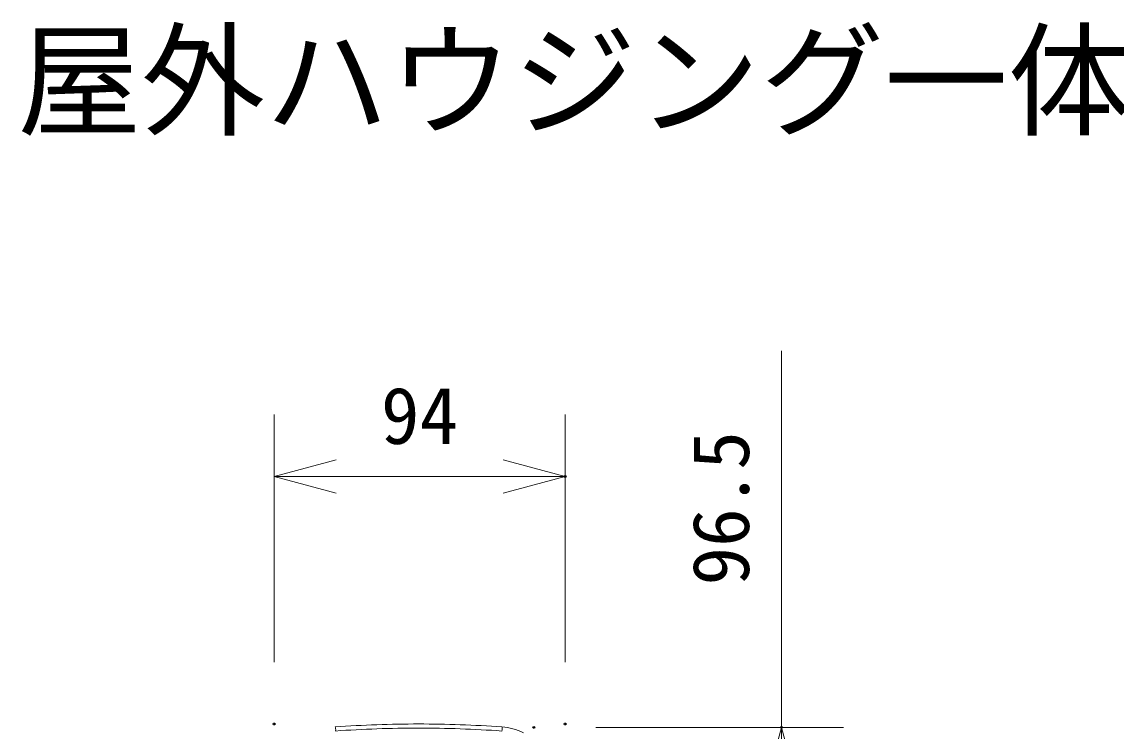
# Model space of a CAD drawing. Units: millimetres, scale not verified. Extents: x -62 to 63, y -57 to 57.
# Drawn here: x -35.34 to 0.01, y 33.99 to 56.91 of the extents above; entities that cross this region are included whole.
import ezdxf
from ezdxf.enums import TextEntityAlignment as Align

# ---------------------------------------------------------------- set-up
doc = ezdxf.new("R2010")
doc.units = ezdxf.units.MM
doc.header["$LTSCALE"] = 0.125
doc.header["$PDMODE"] = 32
doc.header["$PDSIZE"] = 0.0625
for name, color, linetype, lineweight in [('0-0_0', 7, 'Continuous', 18), ('0-4_GAIKEI', 7, 'Continuous', 18), ('0-5_SUNPO', 7, 'Continuous', 18)]:
    doc.layers.add(name, color=color, linetype=linetype, lineweight=lineweight)
doc.layers.add('0-1_DEFPOINTS', color=7, linetype='Continuous')
doc.layers.add('0-3_MOJI1', color=7, linetype='Continuous')
doc.styles.add('ＭＳ ゴシック', font='')
doc.styles.get('ＭＳ ゴシック').set_extended_font_data('MS Gothic')

# ---------------------------------------------------------------- blocks, each defined once
blk = doc.blocks.new('_OPEN30')
at = {"layer": '0-0_0'}
blk.add_line((0, 0), (-1, 0), dxfattribs=at)
blk.add_lwpolyline([(-1, 0.26795), (0, 0), (-1, -0.26795)], dxfattribs=at)
blk = doc.blocks.new('D6')
at = {"layer": '0-1_DEFPOINTS'}
for p in [(-19.1864, 21.4529), (-11.1864, 21.4529), (-19.1864, 11.8029)]:
    blk.add_point(p, dxfattribs=at)
at = {"layer": '0-5_SUNPO'}
for p, q in [((-11.1864, 21.4529), (-11.1864, 33.6196)), ((-17.1864, 21.4529), (-9.1864, 21.4529)), ((-11.1864, 13.8029), (-11.1864, 19.4529)), ((-17.1864, 11.8029), (-9.1864, 11.8029))]:
    blk.add_line(p, q, dxfattribs=at)
at = {"layer": '0-5_SUNPO', "xscale": 2, "yscale": 2}
for p, rotation in [((-11.1864, 21.4529), 90), ((-11.1864, 11.8029), 270)]:
    blk.add_blockref('_OPEN30', p, dxfattribs=dict(at, rotation=rotation))
at = {"layer": '0-5_SUNPO', "style": 'ＭＳ ゴシック'}
blk.add_text('96.5', height=1.833, rotation=90, dxfattribs=at).set_placement((-11.6864, 26.0362), align=Align.BOTTOM_LEFT)
blk = doc.blocks.new('D5')
at = {"layer": '0-1_DEFPOINTS'}
for p in [(-18.1787, 29.5607), (-27.5787, 21.5607), (-18.1787, 21.5607)]:
    blk.add_point(p, dxfattribs=at)
at = {"layer": '0-5_SUNPO'}
for p, q in [((-27.5787, 23.5607), (-27.5787, 31.5607)), ((-18.1787, 23.5607), (-18.1787, 31.5607)), ((-25.5787, 29.5607), (-20.1787, 29.5607))]:
    blk.add_line(p, q, dxfattribs=at)
at = {"layer": '0-5_SUNPO', "xscale": 2, "yscale": 2, "rotation": 180}
blk.add_blockref('_OPEN30', (-27.5787, 29.5607), dxfattribs=at)
at = {"layer": '0-5_SUNPO', "xscale": 2, "yscale": 2}
blk.add_blockref('_OPEN30', (-18.1787, 29.5607), dxfattribs=at)
at = {"layer": '0-5_SUNPO', "style": 'ＭＳ ゴシック'}
blk.add_text('94', height=1.833, dxfattribs=at).set_placement((-24.1287, 30.0607), align=Align.BOTTOM_LEFT)

msp = doc.modelspace()

# ---------------------------------------------------------------- linework, layer by layer
at = {"layer": '0-4_GAIKEI'}
for centre, radius, start, end in [((-22.5253, -4.5207), 38.7452, 90.00015, 93.98714), ((-22.5255, -4.5815), 38.6724, 89.99994, 93.9873), ((-22.5255, -4.5207), 38.7452, 86.01286, 89.99985), ((-22.5254, -4.5815), 38.6724, 86.0127, 90.00006)]:
    msp.add_arc(centre, radius, start, end, dxfattribs=at)
for centre, major_axis, ratio, start_param, end_param in [((-25.2145, 34.0606), (0.0049, -0.0701), 0.141127, 0.4587224, 3.1415922), ((-19.8364, 34.0606), (-0.0049, -0.0701), 0.141127, 0.4587224, 3.1415922), ((-19.8025, 32.2525), (1.0524, -1.6188), 0.912933, 2.1490314, 2.5387559)]:
    msp.add_ellipse(centre, major_axis=major_axis, ratio=ratio, start_param=start_param, end_param=end_param, dxfattribs=at)

# ---------------------------------------------------------------- block references
at = {"layer": '0-5_SUNPO'}
for name in ['D6', 'D5']:
    msp.add_blockref(name, (0.3867, 12.6625), dxfattribs=at)

# ---------------------------------------------------------------- texts
at = {"layer": '0-3_MOJI1', "style": 'ＭＳ ゴシック'}
msp.add_text('屋外ハウジング一体型ネットワークカメラ', height=2.933, dxfattribs=at).set_placement((-35.49, 52.6647), align=Align.BOTTOM_LEFT)

doc.saveas('drawing.dxf')
